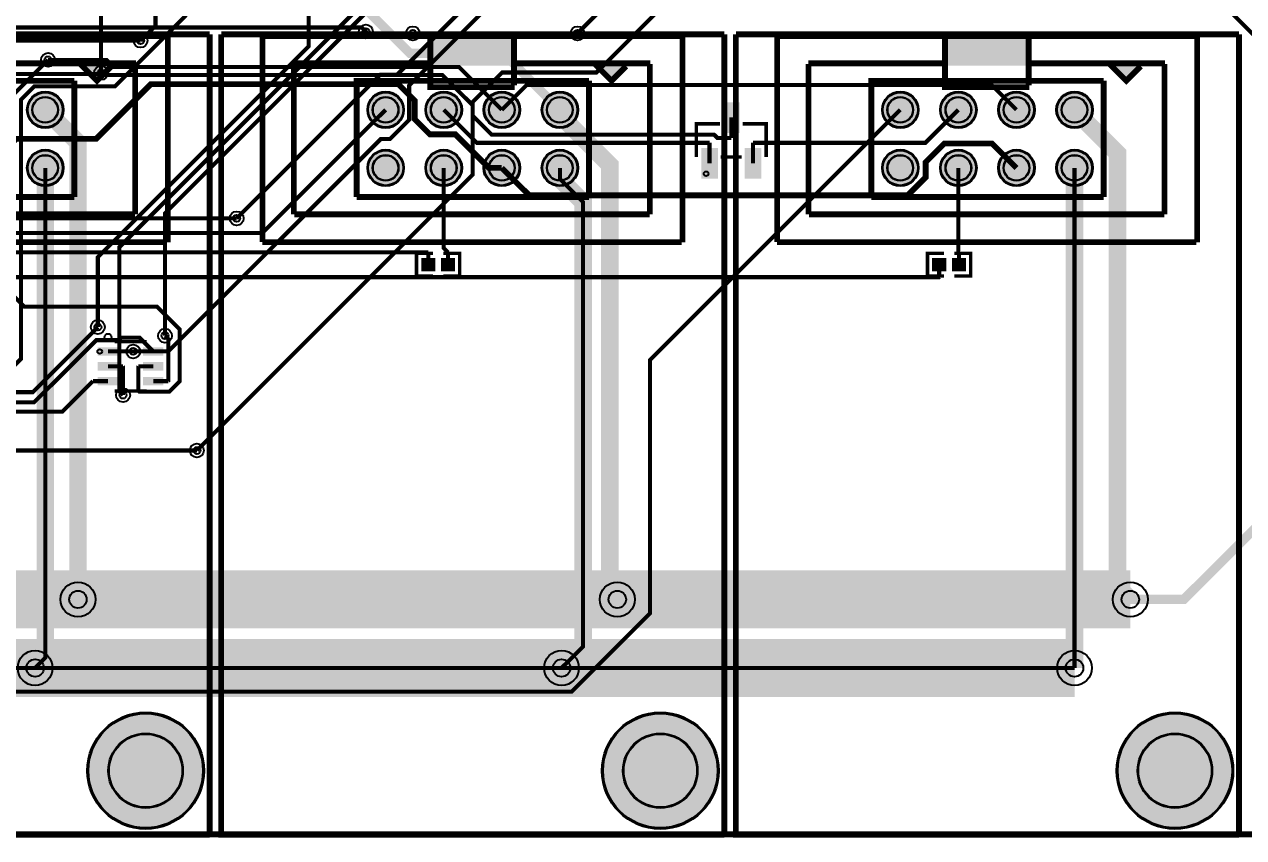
# Model space of a CAD drawing. Header units: millimetres. Extents: x 0 to 210, y -1 to 136.
# Drawn here: x 81.4 to 134.7, y -0.5 to 35 of the extents above; entities that cross this region are included whole.
import ezdxf

# ---------------------------------------------------------------- set-up
doc = ezdxf.new("R2010")
doc.units = ezdxf.units.MM
for name, color, linetype, true_color in [('BoardOutLine', 7, 'Continuous', 0xff00ff), ('BottomLayer', 7, 'Continuous', 0x0000ff), ('BottomSolderMaskLayer', 7, 'Continuous', 0xaa00ff), ('Document', 7, 'Continuous', 0xffffff), ('Hole', 7, 'Continuous', 0x222222), ('Multi-Layer', 7, 'Continuous', 0xc0c0c0), ('TopLayer', 7, 'Continuous', 0xff0000), ('TopPasteMaskLayer', 7, 'Continuous', 0x808080), ('TopSilkLayer', 7, 'Continuous', 0xffcc00), ('TopSolderMaskLayer', 7, 'Continuous', 0x800080)]:
    doc.layers.add(name, color=color, linetype=linetype, true_color=true_color)

msp = doc.modelspace()

# ---------------------------------------------------------------- hatches: boundary and pattern name
at = {"layer": 'BottomSolderMaskLayer'}
for points in [[(81.534, 31.307, 1), (83.109, 31.307, 1)], [(96.418, 31.307, 1), (97.993, 31.307, 1)], [(98.958, 31.307, 1), (100.533, 31.307, 1)], [(101.498, 31.307, 1), (103.073, 31.307, 1)], [(104.038, 31.307, 1), (105.613, 31.307, 1)], [(118.923, 31.307, 1), (120.497, 31.307, 1)], [(121.463, 31.307, 1), (123.037, 31.307, 1)], [(124.003, 31.307, 1), (125.577, 31.307, 1)], [(126.543, 31.307, 1), (128.117, 31.307, 1)], [(81.534, 28.767, 1), (83.109, 28.767, 1)], [(96.418, 28.767, 1), (97.993, 28.767, 1)], [(98.958, 28.767, 1), (100.533, 28.767, 1)], [(101.498, 28.767, 1), (103.073, 28.767, 1)], [(104.038, 28.767, 1), (105.613, 28.767, 1)], [(118.923, 28.767, 1), (120.497, 28.767, 1)], [(121.463, 28.767, 1), (123.037, 28.767, 1)], [(124.003, 28.767, 1), (125.577, 28.767, 1)], [(126.543, 28.767, 1), (128.117, 28.767, 1)], [(84.163, 2.407, 1), (89.264, 2.407, 1)], [(106.667, 2.407, 1), (111.769, 2.407, 1)], [(129.171, 2.407, 1), (134.273, 2.407, 1)]]:
    msp.add_hatch(color=256, dxfattribs=at).paths.add_polyline_path(points)
at = {"layer": 'Document'}
for points in [[(102.816, 33.237), (102.816, 34.437), (99.216, 34.437), (99.216, 33.237)], [(125.32, 33.237), (125.32, 34.437), (121.72, 34.437), (121.72, 33.237)], [(85.318, 33.339), (83.972, 33.339), (84.633, 32.679)], [(107.823, 33.339), (106.477, 33.339), (107.137, 32.679)], [(130.327, 33.339), (128.981, 33.339), (129.641, 32.679)]]:
    msp.add_hatch(color=256, dxfattribs=at).paths.add_polyline_path(points)
at = {"layer": 'Multi-Layer'}
for points in [[(81.559, 31.307, 1), (83.083, 31.307, 1)], [(96.444, 31.307, 1), (97.968, 31.307, 1)], [(98.984, 31.307, 1), (100.508, 31.307, 1)], [(101.524, 31.307, 1), (103.048, 31.307, 1)], [(104.064, 31.307, 1), (105.588, 31.307, 1)], [(118.948, 31.307, 1), (120.472, 31.307, 1)], [(121.488, 31.307, 1), (123.012, 31.307, 1)], [(124.028, 31.307, 1), (125.552, 31.307, 1)], [(126.568, 31.307, 1), (128.092, 31.307, 1)], [(81.559, 28.767, 1), (83.083, 28.767, 1)], [(96.444, 28.767, 1), (97.968, 28.767, 1)], [(98.984, 28.767, 1), (100.508, 28.767, 1)], [(101.524, 28.767, 1), (103.048, 28.767, 1)], [(104.064, 28.767, 1), (105.588, 28.767, 1)], [(118.948, 28.767, 1), (120.472, 28.767, 1)], [(121.488, 28.767, 1), (123.012, 28.767, 1)], [(124.028, 28.767, 1), (125.552, 28.767, 1)], [(126.568, 28.767, 1), (128.092, 28.767, 1)]]:
    msp.add_hatch(color=256, dxfattribs=at).paths.add_polyline_path(points)
at = {"layer": 'TopLayer'}
for points in [[(112.669, 31.596), (112.669, 30.346), (111.969, 30.346), (111.969, 31.596)], [(111.719, 29.596), (111.719, 28.346), (111.019, 28.346), (111.019, 29.596)], [(113.619, 29.596), (113.619, 28.346), (112.919, 28.346), (112.919, 29.596)], [(99.352, 24.805), (99.352, 24.265), (98.786, 24.265), (98.786, 24.805)], [(99.652, 24.805), (99.652, 24.265), (100.217, 24.265), (100.217, 24.805)], [(121.694, 24.805), (121.694, 24.265), (121.128, 24.265), (121.128, 24.805)], [(121.994, 24.805), (121.994, 24.265), (122.559, 24.265), (122.559, 24.805)], [(85.455, 20.915), (85.455, 20.565), (84.675, 20.565), (84.675, 20.915)], [(87.435, 20.915), (87.435, 20.565), (86.655, 20.565), (86.655, 20.915)], [(85.455, 20.265), (85.455, 19.915), (84.675, 19.915), (84.675, 20.265)], [(87.435, 20.265), (87.435, 19.915), (86.655, 19.915), (86.655, 20.265)], [(85.455, 19.615), (85.455, 19.265), (84.675, 19.265), (84.675, 19.615)], [(87.435, 19.615), (87.435, 19.265), (86.655, 19.265), (86.655, 19.615)]]:
    msp.add_hatch(color=256, dxfattribs=at).paths.add_polyline_path(points)
at = {"layer": 'TopPasteMaskLayer'}
for points in [[(112.669, 31.596), (112.669, 30.346), (111.969, 30.346), (111.969, 31.596)], [(111.719, 29.596), (111.719, 28.346), (111.019, 28.346), (111.019, 29.596)], [(113.619, 29.596), (113.619, 28.346), (112.919, 28.346), (112.919, 29.596)], [(99.367, 24.765), (99.367, 24.305), (99.327, 24.265), (98.826, 24.265), (98.786, 24.305), (98.786, 24.765), (98.826, 24.805), (99.327, 24.805)], [(99.637, 24.765), (99.637, 24.305), (99.677, 24.265), (100.177, 24.265), (100.217, 24.305), (100.217, 24.765), (100.177, 24.805), (99.677, 24.805)], [(121.709, 24.765), (121.709, 24.305), (121.669, 24.265), (121.168, 24.265), (121.128, 24.305), (121.128, 24.765), (121.168, 24.805), (121.669, 24.805)], [(121.979, 24.765), (121.979, 24.305), (122.019, 24.265), (122.519, 24.265), (122.559, 24.305), (122.559, 24.765), (122.519, 24.805), (122.019, 24.805)], [(85.455, 20.915), (85.455, 20.565), (84.675, 20.565), (84.675, 20.915)], [(87.435, 20.915), (87.435, 20.565), (86.655, 20.565), (86.655, 20.915)], [(85.455, 20.265), (85.455, 19.915), (84.675, 19.915), (84.675, 20.265)], [(87.435, 20.265), (87.435, 19.915), (86.655, 19.915), (86.655, 20.265)], [(85.455, 19.615), (85.455, 19.265), (84.675, 19.265), (84.675, 19.615)], [(87.435, 19.615), (87.435, 19.265), (86.655, 19.265), (86.655, 19.615)]]:
    msp.add_hatch(color=256, dxfattribs=at).paths.add_polyline_path(points)
at = {"layer": 'TopSolderMaskLayer'}
for points in [[(81.534, 31.307, 1), (83.109, 31.307, 1)], [(96.418, 31.307, 1), (97.993, 31.307, 1)], [(98.958, 31.307, 1), (100.533, 31.307, 1)], [(101.498, 31.307, 1), (103.073, 31.307, 1)], [(104.038, 31.307, 1), (105.613, 31.307, 1)], [(118.923, 31.307, 1), (120.497, 31.307, 1)], [(121.463, 31.307, 1), (123.037, 31.307, 1)], [(124.003, 31.307, 1), (125.577, 31.307, 1)], [(126.543, 31.307, 1), (128.117, 31.307, 1)], [(112.683, 31.641), (112.683, 30.301), (111.954, 30.301), (111.954, 31.641)], [(81.534, 28.767, 1), (83.109, 28.767, 1)], [(96.418, 28.767, 1), (97.993, 28.767, 1)], [(98.958, 28.767, 1), (100.533, 28.767, 1)], [(101.498, 28.767, 1), (103.073, 28.767, 1)], [(104.038, 28.767, 1), (105.613, 28.767, 1)], [(111.733, 29.641), (111.733, 28.301), (111.004, 28.301), (111.004, 29.641)], [(113.633, 29.641), (113.633, 28.301), (112.904, 28.301), (112.904, 29.641)], [(118.923, 28.767, 1), (120.497, 28.767, 1)], [(121.463, 28.767, 1), (123.037, 28.767, 1)], [(124.003, 28.767, 1), (125.577, 28.767, 1)], [(126.543, 28.767, 1), (128.117, 28.767, 1)], [(99.377, 24.831), (99.377, 24.24), (98.761, 24.24), (98.761, 24.831)], [(99.626, 24.831), (99.626, 24.24), (100.243, 24.24), (100.243, 24.831)], [(121.719, 24.831), (121.719, 24.24), (121.103, 24.24), (121.103, 24.831)], [(121.968, 24.831), (121.968, 24.24), (122.585, 24.24), (122.585, 24.831)], [(85.512, 20.927), (85.512, 20.554), (84.618, 20.554), (84.618, 20.927)], [(87.492, 20.927), (87.492, 20.554), (86.598, 20.554), (86.598, 20.927)], [(85.512, 20.277), (85.512, 19.904), (84.618, 19.904), (84.618, 20.277)], [(87.492, 20.277), (87.492, 19.904), (86.598, 19.904), (86.598, 20.277)], [(85.512, 19.627), (85.512, 19.254), (84.618, 19.254), (84.618, 19.627)], [(87.492, 19.627), (87.492, 19.254), (86.598, 19.254), (86.598, 19.627)], [(84.163, 2.407, 1), (89.264, 2.407, 1)], [(106.667, 2.407, 1), (111.769, 2.407, 1)], [(129.171, 2.407, 1), (134.273, 2.407, 1)]]:
    msp.add_hatch(color=256, dxfattribs=at).paths.add_polyline_path(points)

# ---------------------------------------------------------------- linework, layer by layer
at = {"layer": 'BoardOutLine', "const_width": 0.254}
msp.add_lwpolyline([(-0.086, 135.625), (209.914, 135.625), (209.914, -0.375), (-0.086, -0.375), (-0.086, 135.625)], close=True, dxfattribs=at)
at = {"layer": 'BottomLayer'}
for points, const_width in [([(86.969, 66.143), (84.76, 63.934), (84.76, 32.918)], 0.178), ([(113.461, 61.014), (112.276, 61.014), (111.456, 61.835), (111.456, 62.547), (109.967, 64.036), (92.28, 64.036), (87.142, 58.898), (87.142, 34.984), (86.49, 34.332)], 0.178), ([(107.646, 62.103), (106.07, 63.678), (92.433, 63.678), (88.451, 59.697), (88.451, 35.412), (85.378, 32.338), (81.844, 32.338), (81.267, 31.761), (81.267, 20.422), (80.926, 20.081)], 0.178), ([(84.622, 21.808), (84.622, 24.868), (93.842, 34.087), (93.842, 39.949), (93.976, 40.083), (93.976, 40.687), (93.811, 40.853), (93.811, 62.505), (94.609, 63.303), (96.286, 63.303), (97.486, 62.103)], 0.178), ([(100.026, 62.103), (101.226, 63.303), (102.998, 63.303), (103.836, 62.466), (103.836, 61.457), (100.596, 58.218), (100.596, 37.913), (101.102, 37.408), (101.102, 36.235), (97.711, 32.844), (96.976, 32.844), (90.692, 26.56)], 0.178), ([(85.724, 18.83), (85.56, 18.993), (85.56, 25.3), (96.148, 35.888), (96.148, 45.624), (95.217, 46.555)], 0.178), ([(86.171, 20.742), (87.705, 20.742), (97.001, 30.037), (97.399, 30.037), (98.236, 30.875), (98.236, 32.374), (102.566, 36.703)], 0.178), ([(97.486, 36.703), (87.558, 26.776), (87.558, 21.428)], 0.178), ([(110.186, 36.703), (106.421, 32.939), (102.3, 32.939), (101.016, 31.654), (101.016, 28.471), (88.953, 16.408)], 0.178), ([(107.646, 36.703), (105.594, 34.652)], 0.178), ([(98.396, 34.652), (96.421, 34.652), (96.343, 34.729)], 0.178), ([(80.871, 31.307), (80.871, 31.917), (82.445, 33.491)], 0.178), ([(124.79, 31.307), (123.704, 32.393), (103.372, 32.393), (102.286, 31.307)], 0.178), ([(83.752, 9.895), (83.752, 29.876), (82.321, 31.307)], 0.762), ([(83.752, 9.895), (83.752, 29.876), (82.321, 31.307)], 0.406), ([(107.336, 9.895), (107.01, 10.221), (107.01, 28.894), (104.826, 31.078), (104.826, 31.307)], 0.762), ([(107.336, 9.895), (107.01, 10.221), (107.01, 28.894), (104.826, 31.079), (104.826, 31.307)], 0.406), ([(129.768, 9.895), (129.21, 10.454), (129.21, 29.402), (127.33, 31.282), (127.33, 31.307)], 0.762), ([(129.768, 9.895), (129.21, 10.453), (129.21, 29.402), (127.33, 31.282), (127.33, 31.307)], 0.406), ([(119.71, 31.307), (108.762, 20.36), (108.762, 9.281), (105.348, 5.867), (76.418, 5.867), (68.059, 14.226)], 0.178), ([(81.879, 6.898), (82.321, 7.34), (82.321, 28.767)], 0.762), ([(81.879, 6.898), (82.321, 7.34), (82.321, 28.767)], 0.178), ([(104.899, 6.898), (105.842, 7.84), (105.842, 27.268), (104.826, 28.284), (104.826, 28.767)], 0.762), ([(104.899, 6.898), (105.842, 7.84), (105.842, 27.269), (104.826, 28.285), (104.826, 28.767)], 0.178), ([(127.33, 6.898), (127.33, 28.767)], 0.762), ([(127.33, 6.898), (127.33, 28.767)], 0.178)]:
    msp.add_lwpolyline(points, dxfattribs=dict(at, const_width=const_width))
at = {"layer": 'BottomSolderMaskLayer'}
for centre, radius in [((82.321, 31.307), 0.787), ((97.206, 31.307), 0.787), ((99.746, 31.307), 0.787), ((102.286, 31.307), 0.787), ((104.826, 31.307), 0.787), ((119.71, 31.307), 0.787), ((122.25, 31.307), 0.787), ((124.79, 31.307), 0.787), ((127.33, 31.307), 0.787), ((82.321, 31.307), 0.568), ((97.206, 31.307), 0.568), ((99.746, 31.307), 0.568), ((102.286, 31.307), 0.568), ((104.826, 31.307), 0.568), ((119.71, 31.307), 0.568), ((122.25, 31.307), 0.568), ((124.79, 31.307), 0.568), ((127.33, 31.307), 0.568), ((82.321, 28.767), 0.787), ((82.321, 28.767), 0.568), ((97.206, 28.767), 0.787), ((97.206, 28.767), 0.568), ((99.746, 28.767), 0.787), ((99.746, 28.767), 0.568), ((102.286, 28.767), 0.787), ((102.286, 28.767), 0.568), ((104.826, 28.767), 0.787), ((104.826, 28.767), 0.568), ((119.71, 28.767), 0.787), ((119.71, 28.767), 0.568), ((122.25, 28.767), 0.787), ((122.25, 28.767), 0.568), ((124.79, 28.767), 0.787), ((124.79, 28.767), 0.568), ((127.33, 28.767), 0.787), ((127.33, 28.767), 0.568), ((86.713, 2.407), 2.551), ((109.218, 2.407), 2.551), ((131.722, 2.407), 2.551), ((86.712, 2.407), 1.633), ((109.217, 2.407), 1.633), ((131.721, 2.407), 1.633)]:
    msp.add_circle(centre, radius, dxfattribs=at)
at = {"layer": 'Document'}
for centre in [(111.219, 28.511), (84.705, 20.74)]:
    msp.add_circle(centre, 0.1, dxfattribs=at)
at = {"layer": 'Hole'}
for centre, radius in [((96.343, 34.729), 0.153), ((98.396, 34.651), 0.153), ((105.594, 34.651), 0.153), ((86.49, 34.332), 0.153), ((82.445, 33.491), 0.153), ((84.76, 32.917), 0.153), ((90.692, 26.56), 0.153), ((84.622, 21.808), 0.153), ((87.558, 21.428), 0.153), ((86.171, 20.741), 0.153), ((85.724, 18.83), 0.153), ((88.953, 16.408), 0.153), ((83.752, 9.895), 0.381), ((107.336, 9.895), 0.381), ((129.768, 9.895), 0.381), ((81.879, 6.898), 0.381), ((104.899, 6.898), 0.381), ((127.33, 6.898), 0.381)]:
    msp.add_circle(centre, radius, dxfattribs=at)
at = {"layer": 'Multi-Layer'}
for centre, radius in [((96.343, 34.729), 0.305), ((98.396, 34.651), 0.305), ((105.594, 34.651), 0.305), ((86.49, 34.332), 0.305), ((82.445, 33.491), 0.305), ((84.76, 32.917), 0.305), ((82.321, 31.307), 0.762), ((97.206, 31.307), 0.762), ((99.746, 31.307), 0.762), ((102.286, 31.307), 0.762), ((104.826, 31.307), 0.762), ((119.71, 31.307), 0.762), ((122.25, 31.307), 0.762), ((124.79, 31.307), 0.762), ((127.33, 31.307), 0.762), ((82.321, 31.307), 0.55), ((97.206, 31.307), 0.55), ((99.746, 31.307), 0.55), ((102.286, 31.307), 0.55), ((104.826, 31.307), 0.55), ((119.71, 31.307), 0.55), ((122.25, 31.307), 0.55), ((124.79, 31.307), 0.55), ((127.33, 31.307), 0.55), ((82.321, 28.767), 0.762), ((97.206, 28.767), 0.762), ((99.746, 28.767), 0.762), ((102.286, 28.767), 0.762), ((104.826, 28.767), 0.762), ((119.71, 28.767), 0.762), ((122.25, 28.767), 0.762), ((124.79, 28.767), 0.762), ((127.33, 28.767), 0.762), ((82.321, 28.767), 0.55), ((97.206, 28.767), 0.55), ((99.746, 28.767), 0.55), ((102.286, 28.767), 0.55), ((104.826, 28.767), 0.55), ((119.71, 28.767), 0.55), ((122.25, 28.767), 0.55), ((124.79, 28.767), 0.55), ((127.33, 28.767), 0.55), ((90.692, 26.56), 0.305), ((84.622, 21.808), 0.305), ((87.558, 21.428), 0.305), ((86.171, 20.741), 0.305), ((85.724, 18.83), 0.305), ((88.953, 16.408), 0.305), ((83.752, 9.895), 0.762), ((107.336, 9.895), 0.762), ((129.768, 9.895), 0.762), ((81.879, 6.898), 0.762), ((104.899, 6.898), 0.762), ((127.33, 6.898), 0.762), ((86.713, 2.407), 2.5), ((109.218, 2.407), 2.5), ((131.722, 2.407), 2.5), ((86.712, 2.407), 1.6), ((109.217, 2.407), 1.6), ((131.721, 2.407), 1.6)]:
    msp.add_circle(centre, radius, dxfattribs=at)
at = {"layer": 'TopLayer'}
for points, const_width in [([(127.33, 6.898), (7.061, 6.898), (2.743, 11.216), (2.743, 60.706), (2.743, 60.706), (2.743, 65.329)], 2.54), ([(138.227, 29.565), (136.904, 30.887), (136.904, 32.842), (113.422, 56.325), (113.422, 57.231)], 0.178), ([(22.299, 37.932), (25.244, 34.986), (32.9, 34.986), (32.979, 34.907), (73.857, 34.907), (73.986, 34.777), (75.018, 34.777), (75.148, 34.907), (96.165, 34.907), (96.343, 34.729)], 0.178), ([(104.826, 31.307), (102.35, 33.783), (98.265, 33.783), (95.345, 36.703), (94.946, 36.703)], 0.406), ([(105.594, 34.652), (98.396, 34.652)], 0.178), ([(86.49, 34.332), (73.926, 34.332), (73.709, 34.549), (32.827, 34.549), (32.676, 34.399)], 0.178), ([(102.286, 31.307), (100.409, 33.184), (85.305, 33.184), (84.998, 33.491), (82.445, 33.491)], 0.178), ([(84.76, 32.872), (68.216, 32.872), (67.209, 31.865)], 0.178), ([(102.286, 28.767), (101.726, 28.767), (100.255, 30.238), (99.134, 30.238), (98.476, 30.897), (98.476, 31.717), (97.761, 32.431), (86.939, 32.431), (84.546, 30.037), (81.051, 30.037), (79.781, 28.767)], 0.254), ([(84.76, 32.918), (84.76, 32.872)], 0.178), ([(112.319, 30.08), (111.712, 30.08), (111.569, 30.222), (101.842, 30.222), (101.016, 31.049), (101.016, 31.505), (99.695, 32.826), (84.806, 32.826), (84.76, 32.872)], 0.178), ([(97.206, 31.307), (91.816, 25.918), (79.799, 25.918)], 0.178), ([(99.746, 31.307), (101.188, 29.865), (111.369, 29.865)], 0.178), ([(112.319, 30.972), (112.319, 30.08)], 0.178), ([(122.25, 31.307), (120.808, 29.865), (113.269, 29.865)], 0.178), ([(124.79, 28.767), (123.721, 29.836), (121.638, 29.836), (120.822, 29.019), (120.822, 28.359), (120.031, 27.568), (103.485, 27.568), (102.286, 28.767)], 0.254), ([(111.369, 28.972), (111.369, 29.865)], 0.178), ([(113.269, 28.972), (113.269, 29.865)], 0.178), ([(99.746, 28.767), (99.746, 25.263), (99.935, 25.074)], 0.178), ([(122.25, 28.767), (122.25, 25.101), (122.277, 25.074)], 0.178), ([(129.768, 9.895), (132.107, 9.895), (149.567, 27.355)], 0.406), ([(69.527, 26.56), (90.692, 26.56)], 0.178), ([(35.586, 20.777), (35.586, 20.82), (40.078, 25.312), (42.251, 25.312), (42.814, 25.875), (77.552, 25.875), (78.354, 25.074), (99.069, 25.074)], 0.178), ([(99.069, 24.537), (99.069, 25.074)], 0.178), ([(99.935, 24.537), (99.935, 25.074)], 0.178), ([(122.277, 24.537), (122.277, 25.074)], 0.178), ([(121.411, 23.999), (121.402, 23.989), (80.927, 23.989), (80.573, 24.344), (80.098, 24.344), (79.744, 23.989), (67.206, 23.989), (66.531, 24.664), (60.893, 24.664), (59.41, 23.181), (48.6, 23.181), (46.529, 21.11), (45.948, 21.11), (42.092, 17.254), (40.149, 17.254), (38.126, 15.23), (38.126, 15.189)], 0.178), ([(121.411, 24.537), (121.411, 23.999)], 0.178), ([(80.335, 23.77), (81.404, 22.701), (87.206, 22.701), (88.2, 21.707), (88.2, 19.433), (87.746, 18.979), (86.439, 18.979), (86.387, 19.031), (86.387, 20.09), (86.388, 20.092)], 0.178), ([(78.306, 20.741), (78.97, 20.077), (78.97, 19.155), (79.164, 18.961), (81.776, 18.961), (84.622, 21.808)], 0.178), ([(87.045, 20.742), (86.443, 21.344), (85.644, 21.344), (85.535, 21.234), (84.555, 21.234), (81.841, 18.521), (76.125, 18.521), (75.763, 18.883)], 0.178), ([(87.703, 19.442), (87.704, 19.443), (87.704, 21.283), (87.558, 21.428)], 0.178), ([(85.065, 20.742), (86.171, 20.742)], 0.178), ([(85.065, 20.092), (85.723, 20.092)], 0.178), ([(85.724, 18.83), (85.724, 20.09), (85.723, 20.092)], 0.178), ([(87.045, 20.092), (86.388, 20.092)], 0.178), ([(84.408, 19.442), (83.07, 18.103), (73.896, 18.103)], 0.178), ([(85.065, 19.442), (84.408, 19.442)], 0.178), ([(87.045, 19.442), (87.703, 19.442)], 0.178), ([(71.345, 16.408), (88.953, 16.408)], 0.178), ([(8.686, 11.241), (10.033, 9.895), (129.768, 9.895)], 2.54), ([(69.712, 9.895), (83.752, 9.895)], 0.406), ([(83.752, 9.895), (107.336, 9.895)], 0.406), ([(107.336, 9.895), (129.768, 9.895)], 0.406), ([(81.879, 6.898), (59.326, 6.898)], 0.178), ([(104.899, 6.898), (81.879, 6.898)], 0.178), ([(127.33, 6.898), (104.899, 6.898)], 0.178)]:
    msp.add_lwpolyline(points, dxfattribs=dict(at, const_width=const_width))
at = {"layer": 'TopSilkLayer'}
for points, const_width in [([(89.513, 34.607), (67.513, 34.607)], 0.254), ([(67.513, 34.607), (67.513, -0.393), (89.513, -0.393)], 0.254), ([(87.655, 34.533), (69.319, 34.533)], 0.254), ([(89.513, -0.393), (89.513, 34.607)], 0.254), ([(112.018, 34.607), (90.018, 34.607)], 0.254), ([(90.018, 34.607), (90.018, -0.393), (112.018, -0.393)], 0.254), ([(91.821, 25.533), (91.821, 34.533)], 0.254), ([(110.16, 34.533), (91.824, 34.533)], 0.254), ([(102.844, 32.298), (99.161, 32.298), (99.161, 34.533), (98.349, 34.533)], 0.254), ([(102.819, 32.374), (102.819, 34.533)], 0.254), ([(112.018, -0.393), (112.018, 34.607)], 0.254), ([(134.522, 34.607), (112.522, 34.607)], 0.254), ([(112.522, 34.607), (112.522, -0.393), (134.522, -0.393)], 0.254), ([(114.325, 25.533), (114.325, 34.533)], 0.254), ([(132.664, 34.533), (114.328, 34.533)], 0.254), ([(125.349, 32.298), (121.666, 32.298), (121.666, 34.533), (120.853, 34.533)], 0.254), ([(125.323, 32.374), (125.323, 34.533)], 0.254), ([(134.522, -0.393), (134.522, 34.607)], 0.254), ([(87.681, 34.516), (87.681, 25.516)], 0.254), ([(110.185, 34.516), (110.185, 25.516)], 0.254), ([(132.689, 34.516), (132.689, 25.516)], 0.254), ([(86.284, 33.339), (80.34, 33.339)], 0.254), ([(85.217, 33.212), (84.582, 32.577), (83.896, 33.263), (83.896, 33.288)], 0.254), ([(86.258, 33.314), (86.258, 26.744)], 0.254), ([(99.136, 33.339), (93.192, 33.339)], 0.254), ([(93.192, 26.744), (93.192, 33.314)], 0.254), ([(108.788, 33.339), (102.844, 33.339)], 0.254), ([(107.721, 33.212), (107.086, 32.577), (106.4, 33.263), (106.4, 33.288)], 0.254), ([(108.763, 33.314), (108.763, 26.744)], 0.254), ([(121.64, 33.339), (115.697, 33.339)], 0.254), ([(115.697, 26.744), (115.697, 33.314)], 0.254), ([(131.292, 33.339), (125.349, 33.339)], 0.254), ([(130.226, 33.212), (129.591, 32.577), (128.905, 33.263), (128.905, 33.288)], 0.254), ([(131.267, 33.314), (131.267, 26.744)], 0.254), ([(73.433, 27.497), (73.433, 32.577), (83.593, 32.577)], 0.254), ([(83.593, 32.577), (83.593, 27.497)], 0.254), ([(95.938, 27.497), (95.938, 32.577), (106.098, 32.577)], 0.254), ([(106.098, 32.577), (106.098, 27.497)], 0.254), ([(118.442, 27.497), (118.442, 32.577), (128.602, 32.577)], 0.254), ([(128.602, 32.577), (128.602, 27.497)], 0.254), ([(110.792, 29.245), (110.792, 30.697), (111.824, 30.697)], 0.152), ([(113.845, 29.245), (113.845, 30.697), (112.813, 30.697)], 0.152), ([(112.774, 29.245), (111.863, 29.245)], 0.152), ([(83.593, 27.497), (73.433, 27.497)], 0.254), ([(106.098, 27.497), (95.938, 27.497)], 0.254), ([(128.602, 27.497), (118.442, 27.497)], 0.254), ([(86.25, 26.735), (70.711, 26.735)], 0.254), ([(108.754, 26.735), (93.215, 26.735)], 0.254), ([(131.258, 26.735), (115.72, 26.735)], 0.254), ([(87.653, 25.516), (69.311, 25.516)], 0.254), ([(110.157, 25.516), (91.816, 25.516)], 0.254), ([(132.662, 25.516), (114.32, 25.516)], 0.254), ([(99.276, 25.034), (98.558, 25.034), (98.558, 24.037), (99.276, 24.037)], 0.152), ([(99.728, 25.034), (100.446, 25.034), (100.446, 24.037), (99.728, 24.037)], 0.152), ([(121.617, 25.034), (120.899, 25.034), (120.899, 24.037), (121.617, 24.037)], 0.152), ([(122.07, 25.034), (122.788, 25.034), (122.788, 24.037), (122.07, 24.037)], 0.152), ([(85.354, 21.167), (86.756, 21.167)], 0.152), ([(85.354, 19.014), (86.756, 19.014)], 0.152)]:
    msp.add_lwpolyline(points, dxfattribs=dict(at, const_width=const_width))
for centre, radius in [((82.323, 31.307), 0.8), ((97.208, 31.307), 0.8), ((99.748, 31.307), 0.8), ((102.288, 31.307), 0.8), ((104.828, 31.307), 0.8), ((119.712, 31.307), 0.8), ((122.252, 31.307), 0.8), ((124.792, 31.307), 0.8), ((127.332, 31.307), 0.8), ((82.323, 28.767), 0.8), ((97.208, 28.767), 0.8), ((99.748, 28.767), 0.8), ((102.288, 28.767), 0.8), ((104.828, 28.767), 0.8), ((119.712, 28.767), 0.8), ((122.252, 28.767), 0.8), ((124.792, 28.767), 0.8), ((127.332, 28.767), 0.8), ((85.063, 21.368), 0.15), ((86.713, 2.407), 2.5), ((109.218, 2.407), 2.5), ((131.722, 2.407), 2.5)]:
    msp.add_circle(centre, radius, dxfattribs=at)
at = {"layer": 'TopSolderMaskLayer'}
for centre, radius in [((82.321, 31.307), 0.787), ((97.206, 31.307), 0.787), ((99.746, 31.307), 0.787), ((102.286, 31.307), 0.787), ((104.826, 31.307), 0.787), ((119.71, 31.307), 0.787), ((122.25, 31.307), 0.787), ((124.79, 31.307), 0.787), ((127.33, 31.307), 0.787), ((82.321, 31.307), 0.568), ((97.206, 31.307), 0.568), ((99.746, 31.307), 0.568), ((102.286, 31.307), 0.568), ((104.826, 31.307), 0.568), ((119.71, 31.307), 0.568), ((122.25, 31.307), 0.568), ((124.79, 31.307), 0.568), ((127.33, 31.307), 0.568), ((82.321, 28.767), 0.787), ((82.321, 28.767), 0.568), ((97.206, 28.767), 0.787), ((97.206, 28.767), 0.568), ((99.746, 28.767), 0.787), ((99.746, 28.767), 0.568), ((102.286, 28.767), 0.787), ((102.286, 28.767), 0.568), ((104.826, 28.767), 0.787), ((104.826, 28.767), 0.568), ((119.71, 28.767), 0.787), ((119.71, 28.767), 0.568), ((122.25, 28.767), 0.787), ((122.25, 28.767), 0.568), ((124.79, 28.767), 0.787), ((124.79, 28.767), 0.568), ((127.33, 28.767), 0.787), ((127.33, 28.767), 0.568), ((86.713, 2.407), 2.551), ((109.218, 2.407), 2.551), ((131.722, 2.407), 2.551), ((86.712, 2.407), 1.633), ((109.217, 2.407), 1.633), ((131.721, 2.407), 1.633)]:
    msp.add_circle(centre, radius, dxfattribs=at)

doc.saveas('drawing.dxf')
